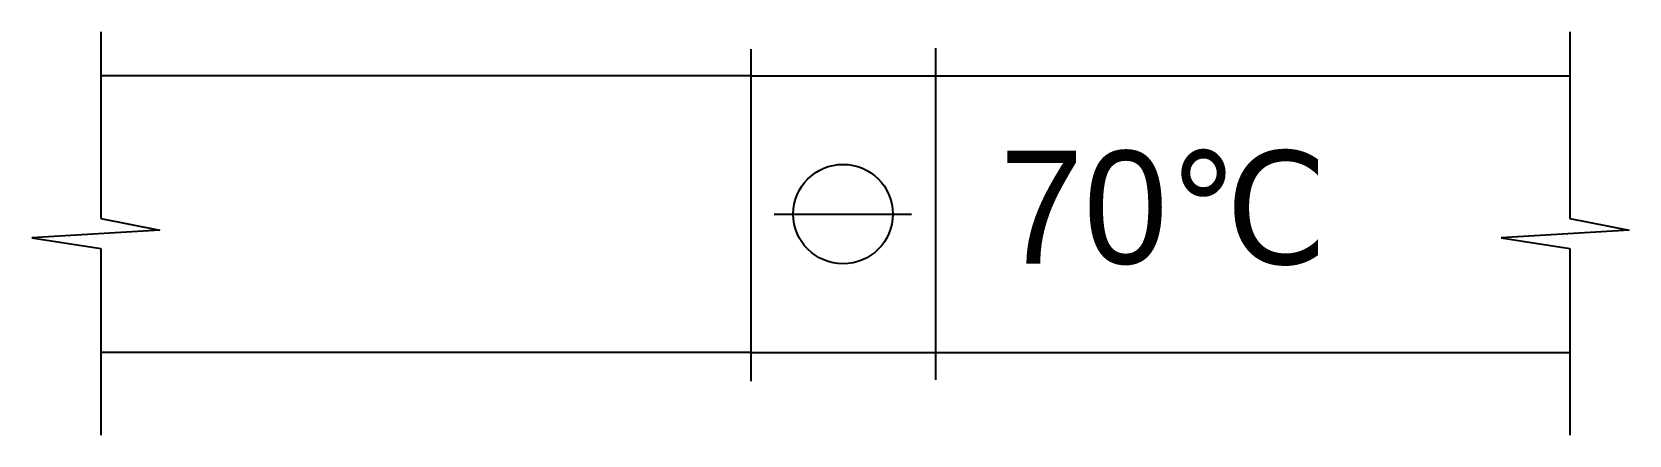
# Model space of a CAD drawing. Header units: metres. Extents: x -19883.4 to -19812.8, y -11980.3 to -11962.4.
import ezdxf

# ---------------------------------------------------------------- set-up
doc = ezdxf.new("R2010")
doc.units = ezdxf.units.M
doc.layers.add('1', color=7, linetype='Continuous')

msp = doc.modelspace()

# ---------------------------------------------------------------- linework, layer by layer
at = {"layer": '1'}
for p, q in [((-19880.32, -11962.43), (-19880.32, -11970.69)), ((-19815.4, -11962.43), (-19815.4, -11970.69)), ((-19851.6, -11963.19), (-19851.6, -11977.88)), ((-19843.44, -11963.15), (-19843.44, -11977.83)), ((-19851.6, -11964.37), (-19880.27, -11964.37)), ((-19851.6, -11964.37), (-19843.44, -11964.37)), ((-19843.44, -11964.37), (-19815.4, -11964.37)), ((-19880.32, -11970.69), (-19877.71, -11971.2)), ((-19850.56, -11970.49), (-19844.49, -11970.49)), ((-19815.4, -11970.69), (-19812.79, -11971.2)), ((-19877.71, -11971.2), (-19883.36, -11971.54)), ((-19812.79, -11971.2), (-19818.44, -11971.54)), ((-19883.36, -11971.54), (-19880.32, -11972.01)), ((-19880.32, -11972.01), (-19880.32, -11980.27)), ((-19818.44, -11971.54), (-19815.4, -11972.01)), ((-19815.4, -11972.01), (-19815.4, -11980.27)), ((-19851.6, -11976.61), (-19880.27, -11976.61)), ((-19851.6, -11976.61), (-19843.44, -11976.61)), ((-19843.44, -11976.61), (-19815.4, -11976.61))]:
    msp.add_line(p, q, dxfattribs=at)
msp.add_circle((-19847.52, -11970.49), 2.2, dxfattribs=at)

# ---------------------------------------------------------------- texts
msp.add_text('70℃', height=5, dxfattribs=at).set_placement((-19840.61, -11972.69))

doc.saveas('drawing.dxf')
